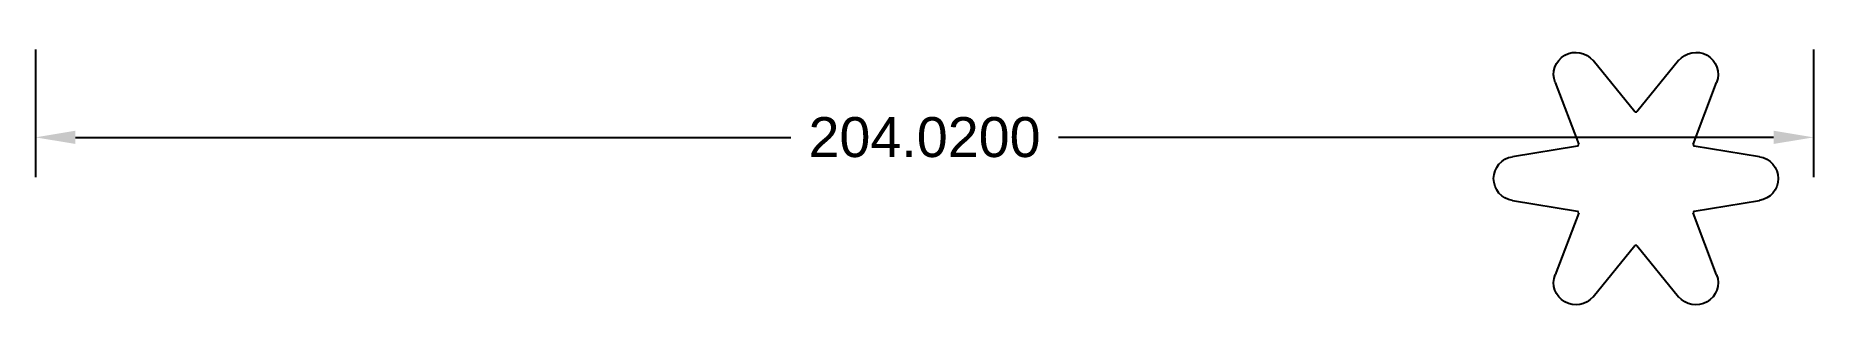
# Model space of a CAD drawing. Header units: millimetres. Extents: x -31 to 173, y -427 to -225.
# Drawn here: x -31.4 to 172.6, y -427.1 to -396 of the extents above.
import ezdxf

# ---------------------------------------------------------------- set-up
doc = ezdxf.new("R2010")
doc.units = ezdxf.units.MM
doc.header["$LTSCALE"] = 25.4
doc.layers.add('L_Piece', color=7, linetype='Continuous')
doc.styles.get("Standard").update_dxf_attribs({"font": 'arial.ttf'})
doc.dimstyles.get("Standard").update_dxf_attribs({"dimtxt": 4.572, "dimasz": 4.572, "dimexe": 4.572, "dimexo": 1.5875, "dimgap": 2.286, "dimtad": 0, "dimtih": 1, "dimtoh": 1, "dimdec": 4, "dimzin": 0, "dimdsep": 46, "dimtxsty": 'Standard', "dimcen": 2.286, "dimadec": 0, "dimazin": 0, "dimtfac": 1, "dimtdec": 4, "dimtofl": 0, "dimtmove": 0, "dimatfit": 3, "dimfxl": 25.4, "dimtolj": 1, "dimtzin": 0, "dimarcsym": 0})

# ---------------------------------------------------------------- blocks, each defined once
blk = doc.blocks.new('*D6')
at = {"layer": 'Defpoints', "color": 0, "transparency": 16777216}
for p in [(-31.4, -395.99, 0.63), (172.62, -395.99, 0.63), (-31.4, -407.65)]:
    blk.add_point(p, dxfattribs=at)
at = {"layer": 'L_Piece', "color": 0, "lineweight": -2, "transparency": 16777216}
for p, q in [((-31.4, -397.57), (-31.4, -412.22)), ((172.62, -397.57), (172.62, -412.22)), ((-26.83, -407.65), (55.25, -407.65)), ((168.04, -407.65), (85.97, -407.65))]:
    blk.add_line(p, q, dxfattribs=at)
at = {"layer": 'L_Piece', "color": 0, "transparency": 16777216}
for points in [[(-26.83, -406.89), (-26.83, -408.41), (-31.4, -407.65)], [(168.04, -406.89), (168.04, -408.41), (172.62, -407.65)]]:
    blk.add_solid(points, dxfattribs=at)
at = {"layer": 'L_Piece', "color": 0, "transparency": 16777216, "insert": (70.61, -407.65), "char_height": 4.572, "attachment_point": 5}
blk.add_mtext('\\A1;204.0200', dxfattribs=at)

msp = doc.modelspace()

# ---------------------------------------------------------------- linework, layer by layer
at = {"layer": 'L_Piece', "extrusion": (-9.26049e-29, 1.65039e-28, -1)}
for p, q in [((152.1244, -404.73266, -20.00921), (147.33399, -398.84642, -20.00921)), ((157.14935, -398.84642, -20.00921), (152.35894, -404.73266, -20.00921)), ((142.97291, -401.36429, -20.00921), (145.67534, -408.45603, -20.00921)), ((158.808, -408.45603, -20.00921), (161.51043, -401.36429, -20.00921)), ((145.55807, -408.65915, -20.00921), (138.06523, -409.86464, -20.00921)), ((166.41811, -409.86464, -20.00921), (158.92527, -408.65915, -20.00921)), ((138.06523, -414.90039, -20.00921), (145.55807, -416.10588, -20.00921)), ((158.92527, -416.10588, -20.00921), (166.41811, -414.90039, -20.00921)), ((145.67534, -416.309, -20.00921), (142.97291, -423.40074, -20.00921)), ((161.51043, -423.40074, -20.00921), (158.808, -416.309, -20.00921)), ((147.33399, -425.91861, -20.00921), (152.1244, -420.03237, -20.00921)), ((152.35894, -420.03237, -20.00921), (157.14935, -425.91861, -20.00921))]:
    msp.add_line(p, q, dxfattribs=at)
at = {"layer": 'L_Piece', "extrusion": (0, 0, -1)}
for centre, radius, start, end in [((-145.356, -400.45618, 20.00921), 2.55025, 339.1397717, 140.8602283), ((-159.12735, -400.45618, 20.00921), 2.55025, 39.1397717, 200.8602283), ((-152.24167, -412.38251, 20.00921), 7.65075, 89.1217258, 90.8782744), ((-138.47032, -412.38251, 20.00921), 2.55025, 279.1397717, 80.8602283), ((-152.24167, -412.38251, 20.00921), 7.65075, 29.1217256, 30.8782742), ((-152.24167, -412.38251, 20.00921), 7.65075, 149.1217257, 150.8782743), ((-166.01302, -412.38251, 20.00921), 2.55025, 99.1397717, 260.8602283), ((-152.24167, -412.38251, 20.00921), 7.65075, 329.1217259, 330.8782745), ((-152.24167, -412.38251, 20.00921), 7.65075, 209.1217258, 210.8782744), ((-152.24167, -412.38251, 20.00921), 7.65075, 269.1217258, 270.8782744), ((-145.356, -424.30885, 20.00921), 2.55025, 219.1397717, 20.8602283), ((-159.12735, -424.30885, 20.00921), 2.55025, 159.1397717, 320.8602283)]:
    msp.add_arc(centre, radius, start, end, dxfattribs=at)

# ---------------------------------------------------------------- dimensions: what is measured, and where the dimension line sits
at = {"layer": 'L_Piece'}
dim = msp.add_linear_dim(base=(-31.40395, -407.64864, 21.3369), p1=(172.61605, -395.98543, 21.96587), p2=(-31.40395, -395.98543, 21.96587), dimstyle='Standard', dxfattribs=at)
dim.commit()
dim.dimension.update_dxf_attribs({"geometry": '*D6', "text_midpoint": (70.60605, -407.64864, 21.3369)})

doc.saveas('drawing.dxf')
